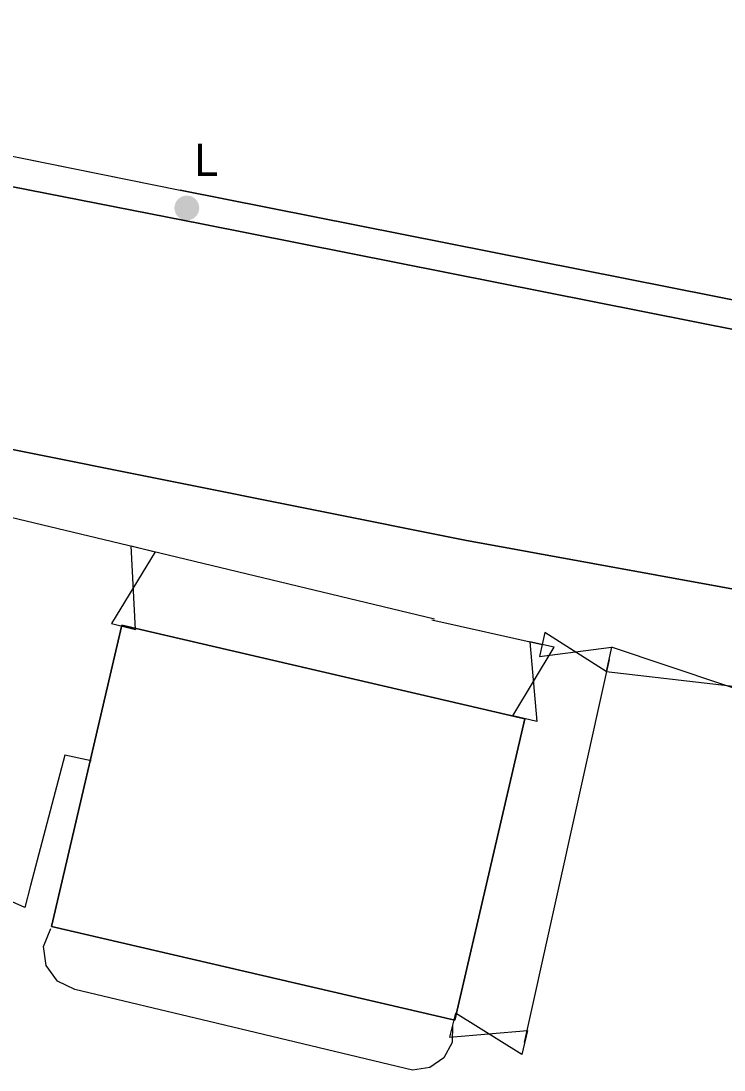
# Model space of a CAD drawing. Header units: millimetres. Extents: x 833924389 to 835767163, y 817400000 to 818811854.
# Drawn here: x 835363455 to 835391779, y 818492560 to 818534828 of the extents above; entities that cross this region are included whole.
import ezdxf

# ---------------------------------------------------------------- set-up
doc = ezdxf.new("R2010")
doc.units = ezdxf.units.MM
doc.header["$LTSCALE"] = 10
doc.header["$MEASUREMENT"] = 0
doc.layers.add('01_Base_Plan', color=5, linetype='Continuous', lineweight=5)
doc.styles.add('11nw24d$0$Style-WORKING', font='WORKING.shx')

# ---------------------------------------------------------------- blocks, each defined once
blk = doc.blocks.new('11nw24d$0$UTILP')
at = {"layer": '01_Base_Plan', "linetype": 'Continuous', "lineweight": 13}
h = blk.add_hatch(color=256, dxfattribs=at)
edge = h.paths.add_edge_path()
edge.add_arc((0, 0), 0.5, 0, 360)

msp = doc.modelspace()

# ---------------------------------------------------------------- linework, layer by layer
at = {"layer": '01_Base_Plan', "linetype": 'Continuous'}
for p, q in [((835380012, 818510694), (835384449, 818509705)), ((835383746, 818493672), (835387166, 818509100)), ((835380928, 818494563), (835383753, 818506712))]:
    msp.add_line(p, q, dxfattribs=at)
at = {"layer": '01_Base_Plan', "linetype": 'Continuous', "flags": 128}
for points in [[(835297746, 818542630), (835369874, 818528016)], [(835304963, 818541168), (835369874, 818528016), (835398552, 818522311), (835428220, 818515181), (835453711, 818509068), (835458195, 818508206), (835461143, 818507631), (835460691, 818506073)], [(835460691, 818506073), (835453456, 818507983), (835426806, 818514336), (835398445, 818521144), (835370726, 818526650), (835353939, 818529951), (835346098, 818531527), (835325747, 818535670)], [(835290048, 818532790), (835327765, 818524832), (835335188, 818523225), (835344375, 818521327), (835347990, 818520592), (835363178, 818517553), (835381343, 818513909), (835399391, 818510618), (835411243, 818507804)], [(835399391, 818510618), (835381343, 818513909), (835363178, 818517553), (835347990, 818520592), (835344375, 818521327), (835335188, 818523225), (835327765, 818524832), (835294960, 818531754)], [(835353939, 818529951), (835370726, 818526650), (835398445, 818521144)], [(835398552, 818522311), (835369874, 818528016)], [(835363000, 818514634), (835363003, 818514648), (835363050, 818514838), (835368382, 818513559)], [(835363000, 818514634), (835363003, 818514648), (835363050, 818514838), (835368382, 818513559), (835380114, 818510745)], [(835368382, 818513559), (835380114, 818510745)], [(835380012, 818510694), (835384449, 818509705)], [(835383753, 818506712), (835380928, 818494563), (835364687, 818498338), (835367512, 818510487)], [(835383753, 818506712), (835367512, 818510487), (835364687, 818498338), (835380928, 818494563)], [(835367512, 818510487), (835383753, 818506712)], [(835383746, 818493672), (835387166, 818509100)], [(835366286, 818505016), (835365220, 818505250), (835363843, 818500000), (835363610, 818499110), (835362330, 818499670), (835360634, 818503753), (835361194, 818504027), (835360164, 818506133), (835359605, 818505859)], [(835371037, 818494518), (835365630, 818495810), (835364923, 818496136), (835364463, 818496765), (835364368, 818497538), (835364661, 818498261)], [(835380841, 818494369), (835380824, 818493672), (835380494, 818493057), (835379921, 818492657), (835379230, 818492560), (835371037, 818494518), (835365630, 818495810), (835364923, 818496136), (835364463, 818496765), (835364368, 818497538), (835364661, 818498261)], [(835380841, 818494369), (835380824, 818493672), (835380494, 818493057), (835379921, 818492657), (835379230, 818492560), (835371037, 818494518)]]:
    msp.add_lwpolyline(points, dxfattribs=at)
at = {"layer": '01_Base_Plan', "flags": 128}
for points in [[(835411243, 818507804), (835399391, 818510618), (835381343, 818513909), (835363178, 818517553), (835347990, 818520592), (835344375, 818521327), (835335188, 818523225), (835327765, 818524832), (835294960, 818531754), (835290048, 818532790), (835287790, 818533003), (835285523, 818532931), (835283283, 818532575), (835281105, 818531940), (835279024, 818531037), (835277073, 818529880), (835276668, 818529548)], [(835366286, 818505016), (835365220, 818505250), (835363843, 818500000), (835363610, 818499110), (835362330, 818499670), (835360634, 818503753), (835361193, 818504027), (835360164, 818506133), (835359605, 818505859)]]:
    msp.add_lwpolyline(points, dxfattribs=at)
at = {"layer": '01_Base_Plan', "linetype": 'Continuous'}
for points in [[(835368074, 818510309), (835367897, 818513682), (835368866, 818513436), (835367104, 818510554)], [(835384340, 818509217), (835387243, 818509595), (835387025, 818508619), (835384557, 818510193)], [(835383962, 818509819), (835384240, 818506598), (835383266, 818506825), (835384936, 818509592)], [(835387025, 818508619), (835396552, 818507520), (835396334, 818506544), (835387243, 818509595)], [(835380724, 818493882), (835383863, 818494158), (835383629, 818493186), (835380957, 818494855)]]:
    msp.add_3dface(points, dxfattribs=at)

# ---------------------------------------------------------------- block references
at = {"layer": '01_Base_Plan', "linetype": 'Continuous', "xscale": 1000, "yscale": 1000, "zscale": 1000}
msp.add_blockref('11nw24d$0$UTILP', (835370136, 818527294), dxfattribs=at)

# ---------------------------------------------------------------- texts
at = {"layer": '01_Base_Plan', "linetype": 'Continuous', "style": '11nw24d$0$Style-WORKING'}
msp.add_text('L', height=1300, dxfattribs=at).set_placement((835370446, 818528586))

doc.saveas('drawing.dxf')
